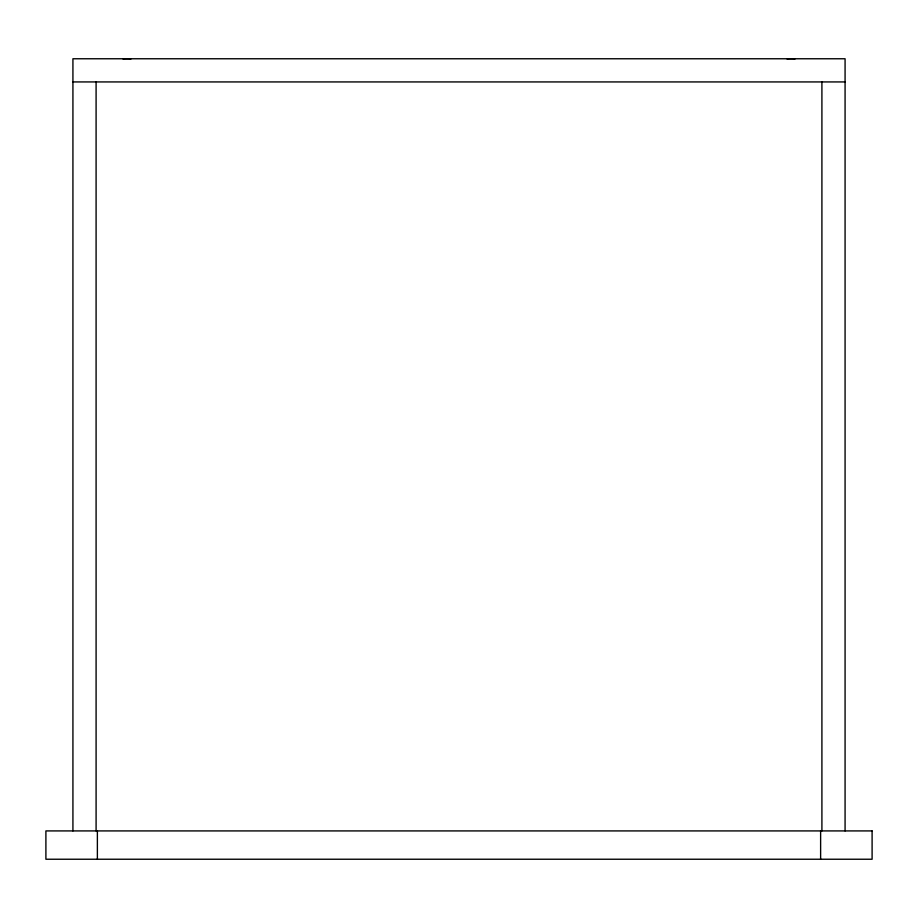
<?xml version="1.0" encoding="UTF-8"?>
<svg xmlns="http://www.w3.org/2000/svg" width="918" height="918" viewBox="0 0 918 918"><rect width="100%" height="100%" fill="white"/><g stroke="black" fill="none" stroke-linecap="round" stroke-linejoin="round"><path stroke-width="1.38" d="M72.924 81.931L845.076 81.931M845.076 830.916L845.076 58.763L72.924 58.763L72.924 830.916M821.908 81.931L821.908 830.916M820.623 830.916L820.623 859.237M97.377 830.916L97.377 859.237M96.092 81.931L96.092 830.916M122.955 58.924A51.477 51.477 0 0 1 130.999 58.924M787.001 58.924A51.477 51.477 0 0 1 795.045 58.924M872.1 830.916L45.9 830.916L45.9 859.237L872.1 859.237L872.1 830.916"/></g></svg>
